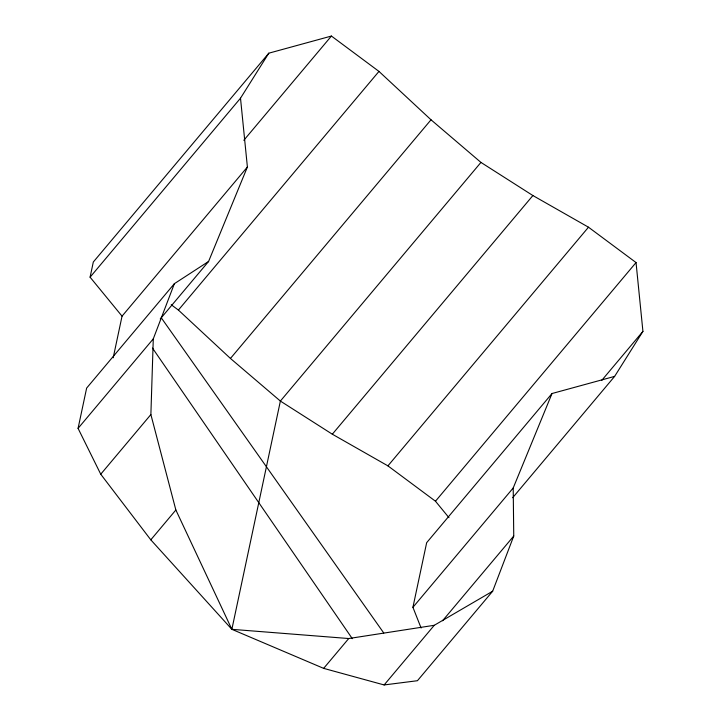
<?xml version="1.0" encoding="UTF-8"?>
<svg xmlns="http://www.w3.org/2000/svg" width="721" height="721" viewBox="0 0 721 721"><rect width="100%" height="100%" fill="white"/><g stroke="black" fill="none" stroke-linecap="round" stroke-linejoin="round"><path stroke-width="1.08" d="M614.625 376.389L552.016 393.522L513.208 487.982L513.749 536.036L492.659 591.22L417.441 680.714L384.131 684.95L323.657 668.367L231.865 629.325L175.861 509.99L150.878 414.548L153.285 338.861L174.383 283.677L208.585 261.462L247.393 167.011L240.508 98.191L268.807 53.183L331.417 36.05L378.967 71.406L431.014 119.794L480.943 162.414L532.891 195.544L588.489 227.205L636.039 262.561L642.925 331.381L614.625 376.389L512.658 497.733M113.197 357.796L122.047 316.168L90.089 277.188L93.315 262.011L268.807 53.183M492.659 591.22L434.276 625.287L348.73 638.536L231.865 629.325L150.797 539.831L100.742 474.211L78.075 428.364L86.637 388.096L174.383 283.677M231.865 629.325L280.379 401.065L480.943 162.414M421.1 628.018L412.926 607.307L426.661 542.688L552.016 393.522M90.089 277.188L240.508 98.191M243.806 140.298L331.417 36.05M122.047 316.168L247.393 167.011M160.251 318.979L208.585 261.462M78.075 428.364L153.285 338.861M171.228 304.731L178.402 310.066L378.967 71.406M100.742 474.211L150.878 414.548M448.967 517.678L435.475 501.221L387.925 465.865L332.327 434.204L280.379 401.065L230.45 358.445L431.014 119.794M150.797 539.831L175.861 509.99M332.327 434.204L532.891 195.544M387.925 465.865L588.489 227.205M435.475 501.221L636.039 262.561M323.657 668.367L348.73 638.536M601.765 380.364L642.925 331.381M412.926 607.307L513.208 487.982M384.131 684.95L434.276 625.287M442.55 620.763L513.749 536.036M178.402 310.066L230.45 358.445M161.342 317.898L383.743 632.966M152.501 348.09L352.317 638.68"/></g></svg>
